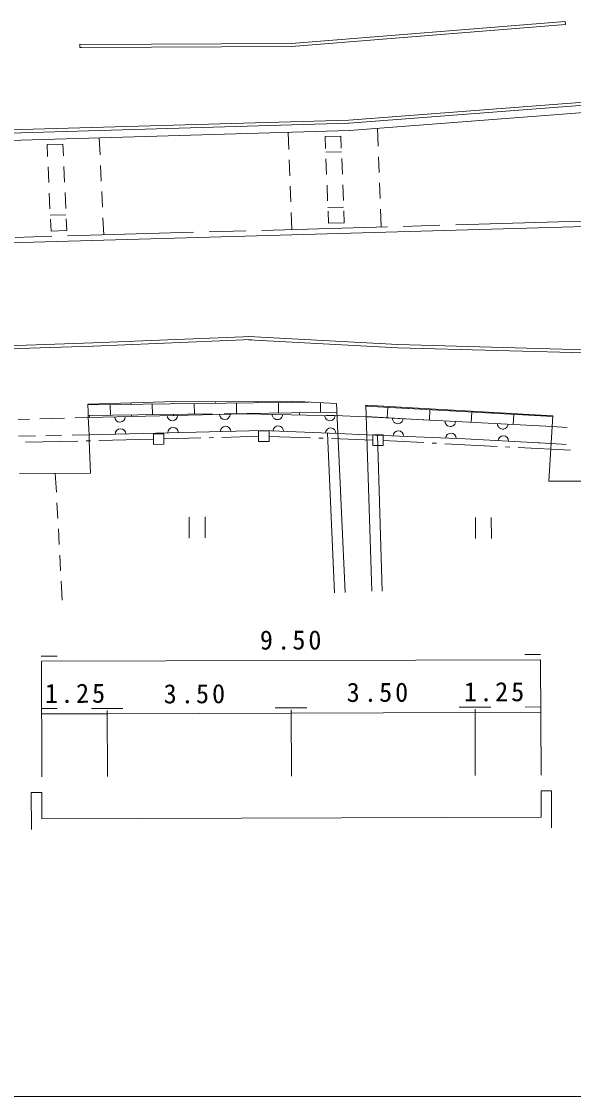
# Model space of a CAD drawing. Units: millimetres, scale not verified. Extents: x 40000 to 680000, y 20000 to 380000.
# Drawn here: x 176258 to 228862, y 205000 to 307499 of the extents above; entities that cross this region are included whole.
import ezdxf
from ezdxf.enums import TextEntityAlignment as Align

# ---------------------------------------------------------------- set-up
doc = ezdxf.new("R2010")
doc.units = ezdxf.units.MM
doc.header["$LTSCALE"] = 1000
doc.linetypes.add('CHAIN', pattern=[18.5, 12, -1.5, 3.5, -1.5])
for name, color, linetype, lineweight in [('M-BGD', 7, 'Continuous', 13), ('M-BMK', 2, 'CHAIN', 13), ('M-BMK-ROW', 30, 'Continuous', 13), ('M-STR-HTXT', 7, 'Continuous', 13), ('M-STR-STR1', 1, 'Continuous', 13), ('M-TTL-BAND', 7, 'Continuous', 13)]:
    doc.layers.add(name, color=color, linetype=linetype, lineweight=lineweight)
doc.styles.add('ＭＳ ゴシック', font='')
doc.styles.get('ＭＳ ゴシック').set_extended_font_data('MS Gothic')

msp = doc.modelspace()

# ---------------------------------------------------------------- linework, layer by layer
at = {"layer": 'M-BGD'}
for p, q in [((228078, 307499), (201975, 305417)), ((228078, 307499), (228099, 307199)), ((228099, 307199), (201996, 305116)), ((181824, 305007), (181823, 305328)), ((181823, 305328), (181974, 305308)), ((181985, 305008), (181824, 305007)), ((181974, 305308), (201995, 305417)), ((181985, 305008), (201996, 305116)), ((295703, 304866), (207448, 298094)), ((295724, 304566), (207469, 297794)), ((207448, 298094), (111728, 295312)), ((207459, 297793), (111739, 295012)), ((183043, 276847), (152488, 275841)), ((198164, 277470), (183063, 276847)), ((198175, 277169), (183074, 276547)), ((197895, 277158), (212110, 276396)), ((197904, 277459), (212129, 276696)), ((183054, 276547), (152499, 275541)), ((274644, 274637), (212110, 276396)), ((274653, 274938), (212119, 276696)), ((190934, 271255), (182572, 271006)), ((203624, 271199), (182572, 270936)), ((182572, 271006), (182605, 270235)), ((182712, 271007), (182712, 270947)), ((184715, 270964), (184729, 269962)), ((186718, 271061), (186718, 270991)), ((188721, 271017), (188735, 270016)), ((190724, 271104), (190725, 271044)), ((190934, 271255), (202041, 271313)), ((192728, 271071), (192741, 270070)), ((194730, 271158), (194731, 271088)), ((196734, 271115), (196747, 270113)), ((198737, 271202), (198737, 271142)), ((200740, 271169), (200753, 270167)), ((206289, 271068), (202041, 271313)), ((202743, 271246), (202743, 271196)), ((204746, 271142), (204759, 270211)), ((206289, 271068), (207102, 253052)), ((209084, 270917), (209635, 253171)), ((226885, 269906), (209084, 270917)), ((226875, 269826), (209084, 270837)), ((209184, 270907), (209184, 270827)), ((211178, 270714), (211121, 269712)), ((213191, 270681), (213181, 270600)), ((177014, 269579), (175936, 269551)), ((179091, 269632), (178014, 269605)), ((180354, 269669), (179091, 269632)), ((182616, 269734), (181353, 269698)), ((182605, 270235), (182626, 269765)), ((194424, 270085), (182616, 269945)), ((182626, 269735), (182616, 269734)), ((182626, 269735), (197619, 270096)), ((182626, 269765), (182692, 268102)), ((182726, 269945), (182726, 269735)), ((186732, 269989), (186732, 269859)), ((190738, 270043), (190738, 269973)), ((206322, 270236), (195585, 270099)), ((197619, 270096), (206283, 269916)), ((198750, 270140), (198750, 270090)), ((202756, 270194), (202757, 270034)), ((205331, 269963), (209118, 269795)), ((215048, 269495), (209118, 269825)), ((209118, 269795), (209128, 269795)), ((209118, 269795), (226818, 268884)), ((209128, 269825), (209128, 269795)), ((213125, 269599), (213125, 269589)), ((215185, 270487), (215128, 269485)), ((217188, 270454), (217178, 270374)), ((219182, 270260), (219125, 269279)), ((221185, 270227), (221185, 270147)), ((223179, 270034), (223122, 269072)), ((225182, 270001), (225182, 269920)), ((226885, 269906), (226506, 263655)), ((226818, 268884), (228272, 268801)), ((177582, 267986), (175972, 267949)), ((180082, 268043), (178582, 268008)), ((182692, 268102), (181082, 268065)), ((182692, 268102), (199257, 268489)), ((182692, 268102), (182714, 267521)), ((199257, 268489), (206419, 268214)), ((205407, 268250), (206100, 253009)), ((209173, 268103), (206419, 268214)), ((210085, 268066), (209173, 268103)), ((209173, 268103), (218550, 267694)), ((210175, 268066), (210637, 253194)), ((218550, 267694), (226724, 267262)), ((182714, 267521), (182845, 264437)), ((225522, 267328), (225662, 267318)), ((226684, 267221), (226764, 267292)), ((226724, 267262), (228178, 267176)), ((182845, 264437), (176054, 264394)), ((179480, 264415), (179578, 262616)), ((226506, 263655), (232926, 263687)), ((179633, 261617), (179715, 260119)), ((192244, 260253), (192251, 258249)), ((193746, 260258), (193753, 258255)), ((219527, 260206), (219534, 258203)), ((221029, 260211), (221036, 258208)), ((179770, 259121), (179852, 257623)), ((179907, 256625), (179989, 255127)), ((180043, 254128), (180142, 252329)), ((177190, 233970), (178192, 233973)), ((177202, 230464), (177190, 233970)), ((178192, 233973), (178200, 231469)), ((225766, 234136), (226767, 234140)), ((225774, 231632), (225766, 234136)), ((226767, 234140), (226779, 230624)), ((178200, 231469), (225774, 231632))]:
    msp.add_line(p, q, dxfattribs=at)
for centre, start, end in [((185631, 269805), 181.39169, 1.39169), ((190638, 269932), 181.39169, 1.39169), ((195636, 270050), 181.39169, 1.39169), ((200644, 270037), 178.78698, 358.78698), ((205652, 269934), 178.78698, 358.78698), ((212113, 269645), 177.04689, 357.04689), ((185696, 268173), 1.33108, 181.33108), ((190704, 268290), 1.33108, 181.33108), ((195711, 268407), 1.33108, 181.33108), ((200719, 268434), 357.77398, 177.77398), ((205718, 268241), 357.77398, 177.77398), ((217122, 269382), 177.04689, 357.04689), ((222120, 269129), 177.04689, 357.04689), ((212169, 267973), 357.48975, 177.48975), ((217177, 267750), 357.48975, 177.48975), ((222176, 267496), 356.96751, 176.96751)]:
    msp.add_arc(centre, 501, start, end, dxfattribs=at)
at = {"layer": 'M-BMK'}
msp.add_line((266620, 289493), (167935, 286701), dxfattribs=at)
at = {"layer": 'M-BMK-ROW'}
for p, q in [((182428, 267518), (182828, 267528)), ((183627, 267547), (188833, 267673)), ((188793, 267672), (188833, 267673)), ((188831, 268183), (189833, 268187)), ((188835, 267182), (188831, 268183)), ((189833, 268187), (189836, 267185)), ((189835, 267696), (193342, 267794)), ((194141, 267816), (194541, 267827)), ((195341, 267849), (198848, 267947)), ((198846, 268458), (199848, 268461)), ((198850, 267456), (198846, 268458)), ((199848, 268461), (199851, 267460)), ((199849, 267941), (203793, 267802)), ((204593, 267774), (204993, 267760)), ((205792, 267732), (209736, 267594)), ((209734, 268075), (210736, 268078)), ((209738, 267073), (209734, 268075)), ((210736, 268078), (210739, 267077)), ((210738, 267547), (214599, 267347)), ((176629, 267379), (181628, 267499)), ((189836, 267185), (188835, 267182)), ((199851, 267460), (198850, 267456)), ((210739, 267077), (209738, 267073)), ((215398, 267305), (215798, 267285)), ((216597, 267243), (221590, 266984)), ((222389, 266942), (222788, 266921)), ((223587, 266880), (228580, 266621))]:
    msp.add_line(p, q, dxfattribs=at)
at = {"layer": 'M-STR-HTXT'}
for p, q in [((225731, 247147), (224229, 247141)), ((178147, 246994), (179649, 246999)), ((178149, 246493), (225733, 246646)), ((178187, 235476), (178149, 246493)), ((225781, 235629), (225733, 246646)), ((178164, 241986), (179667, 241981)), ((184424, 241997), (182922, 241992)), ((184414, 241997), (185916, 242002)), ((201941, 242057), (200439, 242052)), ((201951, 242057), (203454, 242062)), ((219479, 242117), (217976, 242112)), ((219469, 242117), (220971, 242122)), ((219501, 235617), (219479, 241917)), ((225748, 242139), (224246, 242134)), ((178166, 241485), (184426, 241496)), ((184446, 235497), (184425, 241797)), ((184426, 241496), (201953, 241556)), ((201974, 235557), (201952, 241857)), ((201953, 241556), (219480, 241617)), ((219480, 241617), (225750, 241638))]:
    msp.add_line(p, q, dxfattribs=at)
at = {"layer": 'M-STR-STR1'}
for p, q in [((295777, 303865), (207522, 297103)), ((210175, 297302), (210241, 295603)), ((207482, 297092), (111751, 294311)), ((183667, 296400), (183743, 294775)), ((201673, 296922), (201737, 295293)), ((206692, 296569), (205190, 296524)), ((205190, 296524), (205235, 295395)), ((206692, 296569), (206737, 295436)), ((207522, 297103), (207482, 297092)), ((180193, 295797), (178691, 295762)), ((178691, 295762), (178743, 294638)), ((180193, 295797), (180245, 294678)), ((201776, 294294), (201835, 292795)), ((206757, 295067), (205255, 295032)), ((205275, 294396), (205334, 292897)), ((206777, 294436), (206837, 292938)), ((210279, 294604), (210337, 293105)), ((178789, 293639), (178858, 292141)), ((180291, 293679), (180360, 292181)), ((183789, 293776), (183859, 292278)), ((178903, 291142), (178972, 289643)), ((180406, 291182), (180475, 289683)), ((183906, 291279), (183976, 289781)), ((201874, 291796), (201932, 290297)), ((205374, 291898), (205434, 290399)), ((206876, 291938), (206936, 290440)), ((210376, 292106), (210434, 290607)), ((178995, 289022), (180497, 289068)), ((201972, 289298), (202035, 287669)), ((205454, 289764), (206956, 289809)), ((205474, 289400), (205519, 288272)), ((206976, 289440), (207021, 288307)), ((210472, 289607), (210538, 287909)), ((168197, 286211), (268385, 289038)), ((179018, 288644), (179070, 287520)), ((180521, 288684), (180572, 287565)), ((184023, 288782), (184099, 287157)), ((205519, 288272), (207021, 288307)), ((179070, 287520), (180572, 287565))]:
    msp.add_line(p, q, dxfattribs=at)
at = {"layer": 'M-TTL-BAND'}
msp.add_line((40000, 205000), (579000, 205000), dxfattribs=at)

# ---------------------------------------------------------------- texts
at = {"layer": 'M-STR-HTXT', "style": 'ＭＳ ゴシック'}
for s, rotation, p in [('9', 0.196, (198980, 247061)), ('5', 0.196, (202075, 247071)), ('0', 0.196, (203598, 247067)), ('.', 0.196, (200623, 247066)), ('1', 0.186, (178486, 241973)), ('2', 0.186, (181460, 241983)), ('5', 0.186, (182983, 241988)), ('3', 0.199, (189804, 241931)), ('5', 0.199, (192888, 241942)), ('0', 0.199, (194421, 241947)), ('3', 0.196, (207250, 242071)), ('5', 0.196, (210345, 242082)), ('0', 0.196, (211868, 242087)), ('1', 0.201, (218428, 242120)), ('2', 0.201, (221402, 242130)), ('5', 0.201, (222925, 242135)), ('.', 0.196, (208893, 242077)), ('.', 0.201, (219910, 242125)), ('.', 0.186, (179978, 241978)), ('.', 0.199, (191446, 241937))]:
    msp.add_text(s, height=1833, rotation=rotation, dxfattribs=at).set_placement(p, align=Align.BOTTOM_LEFT)

doc.saveas('drawing.dxf')
